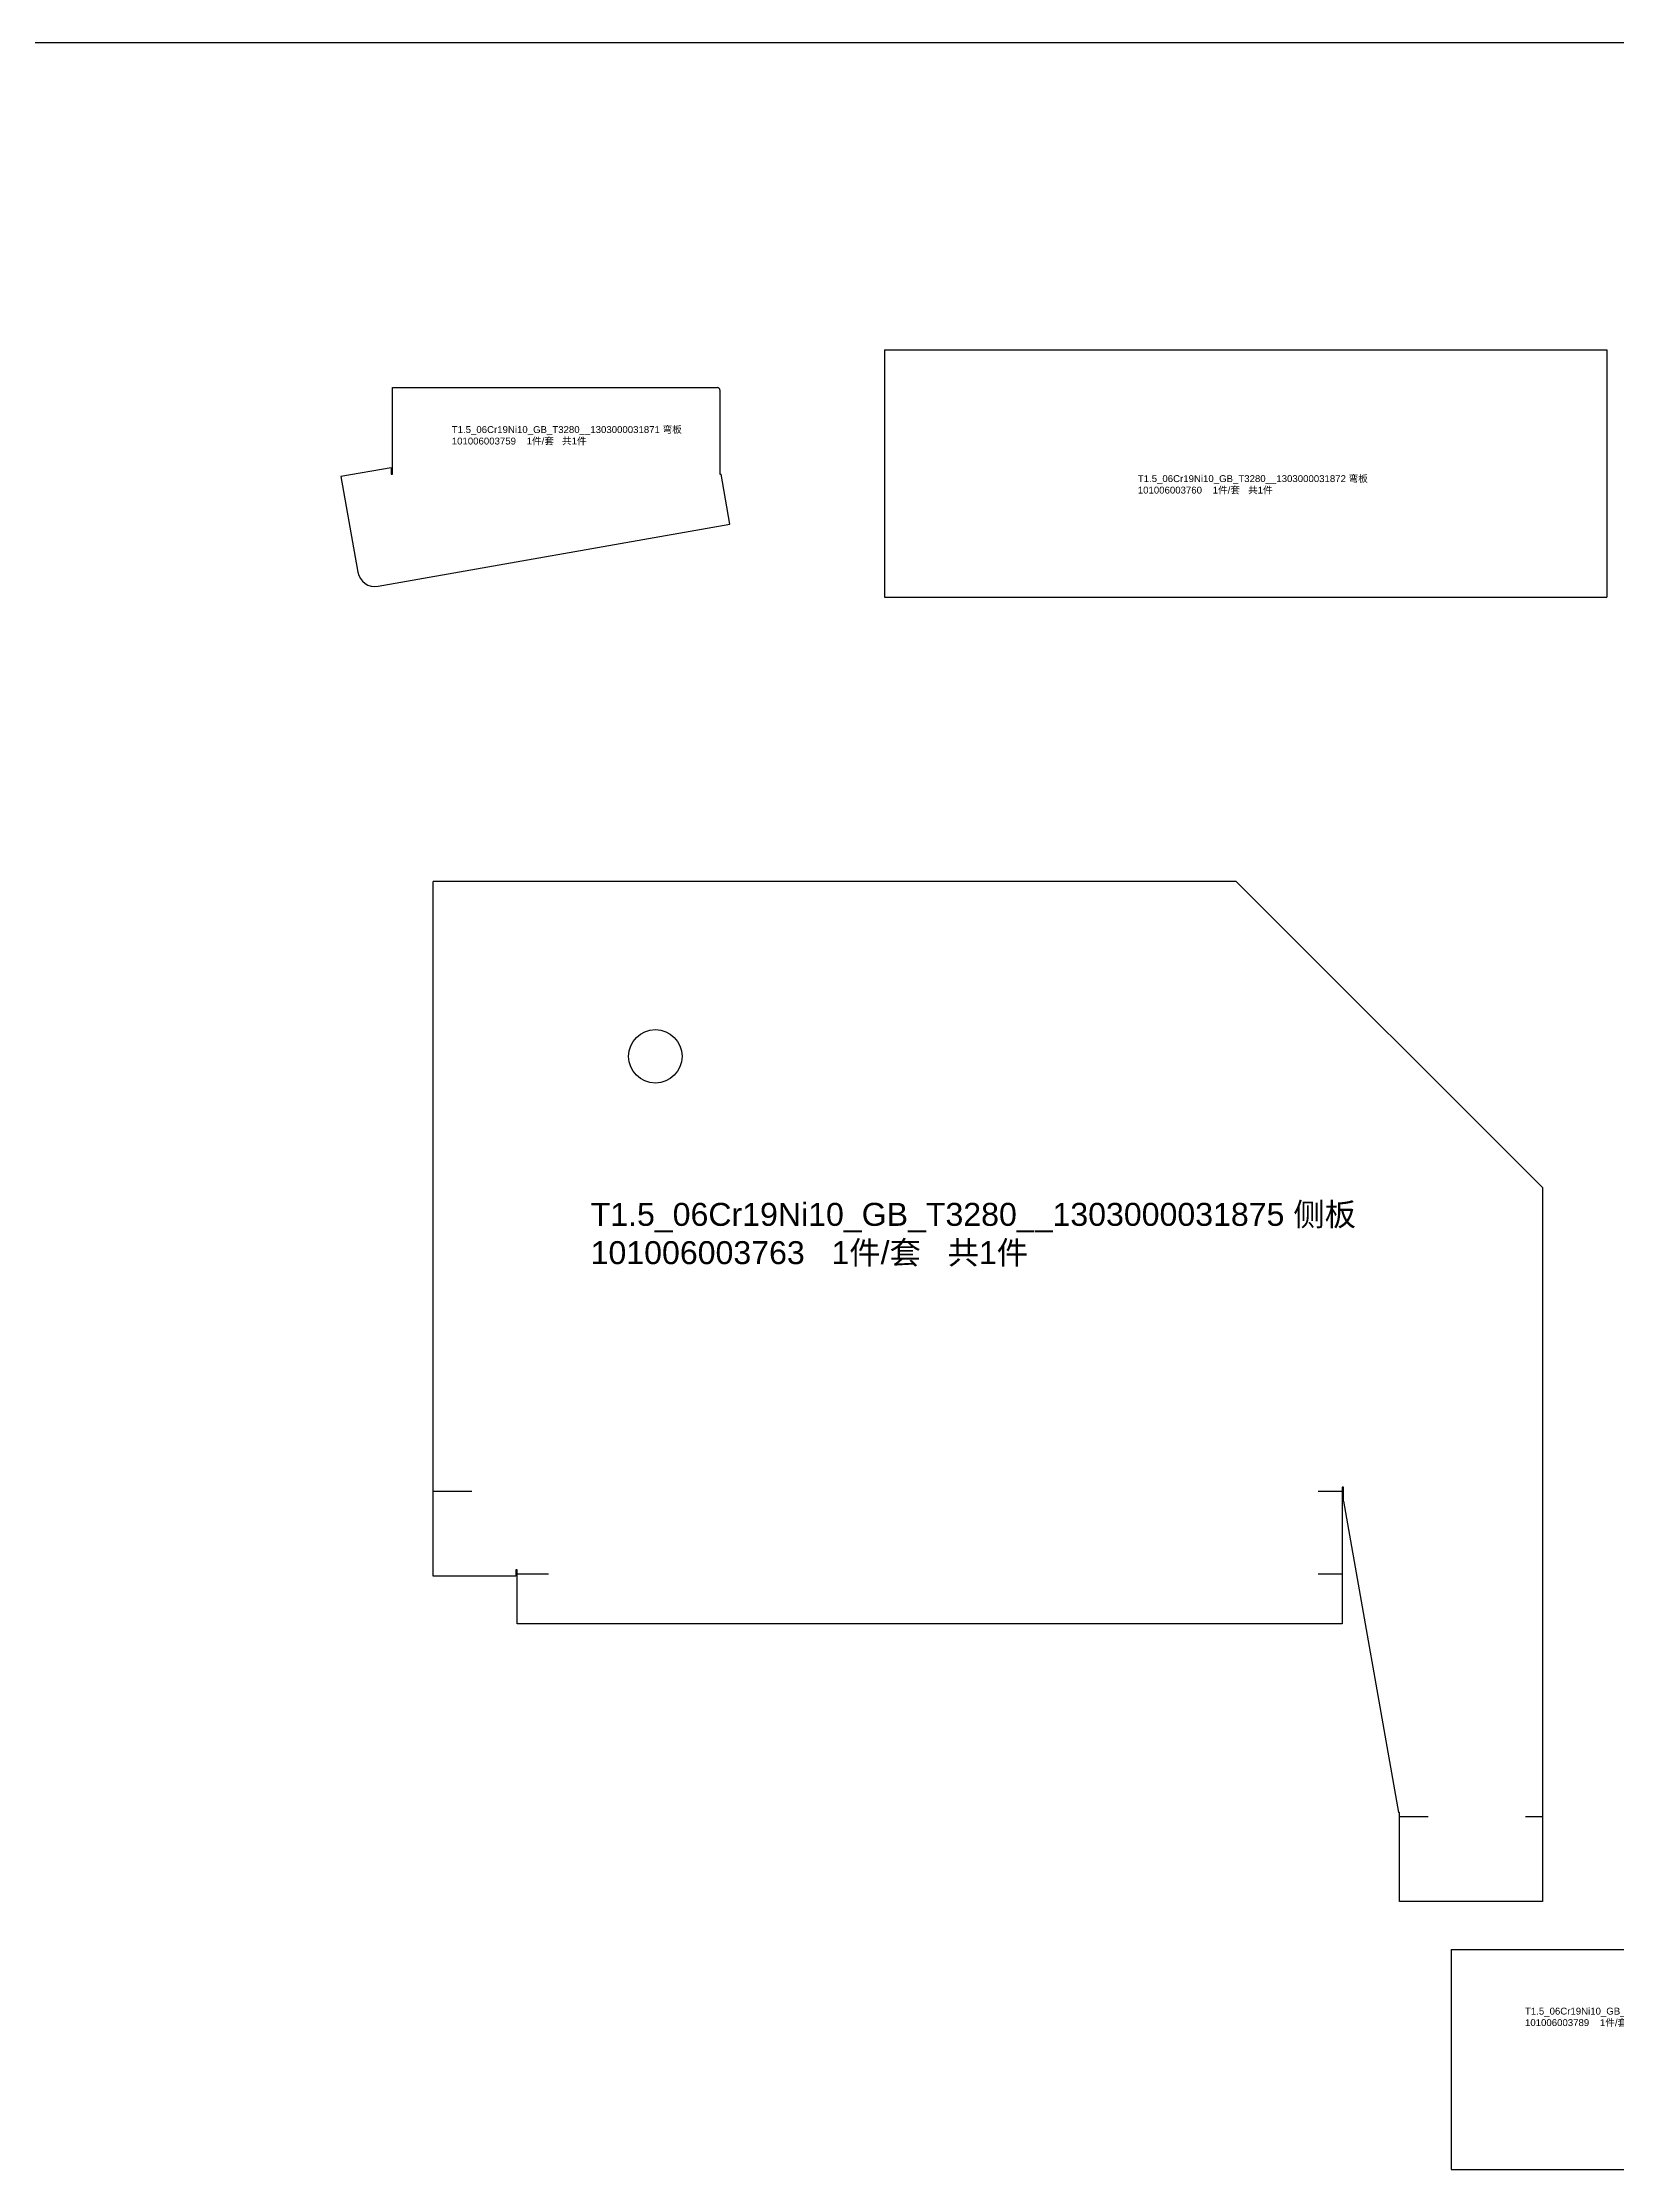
# Model space of a CAD drawing. Extents: x -9926 to 7440, y -3093 to 58.
# Drawn here: x -7039 to -6140, y -1181 to 35 of the extents above; entities that cross this region are included whole.
import ezdxf

# ---------------------------------------------------------------- set-up
doc = ezdxf.new("R2010")
doc.units = 0
doc.header["$MEASUREMENT"] = 0
doc.layers.get('0').update_dxf_attribs({"linetype": 'CONTINUOUS'})
doc.layers.add('粗实线', color=7, linetype='CONTINUOUS')
doc.styles.get("Standard").update_dxf_attribs({"font": 'arial.ttf'})

msp = doc.modelspace()

# ---------------------------------------------------------------- linework, layer by layer
at = {"color": 1}
msp.add_line((-9925.56189, 34.82289), (7440.09699, 34.82289), dxfattribs=at)
at = {"color": 6, "linetype": 'CONTINUOUS'}
for p, q in [((-6815.85671, -793.33438), (-6793.67001, -793.33438)), ((-6309.97311, -793.33438), (-6296.25353, -793.33438)), ((-6767.85671, -840.56236), (-6749.8941, -840.56236)), ((-6309.97311, -840.56236), (-6296.25353, -840.56236)), ((-6263.45671, -979.33438), (-6247.21634, -979.33438)), ((-6191.55068, -979.33438), (-6181.85671, -979.33438))]:
    msp.add_line(p, q, dxfattribs=at)
at = {"layer": '粗实线', "linetype": 'CONTINUOUS'}
for p, q in [((-6557.88911, -140.77954), (-6144.98911, -140.77954)), ((-6557.88911, -140.77954), (-6557.88911, -282.23551)), ((-6144.98911, -140.77954), (-6144.98911, -282.23551)), ((-6839.02764, -162.41611), (-6653.44045, -162.41611)), ((-6839.02764, -211.8941), (-6839.02764, -162.41611)), ((-6651.94045, -163.91611), (-6651.94045, -211.8941)), ((-6839.77764, -208.27635), (-6868.52764, -213.34575)), ((-6868.52764, -213.34575), (-6858.90976, -267.89146)), ((-6839.77764, -208.27635), (-6839.77764, -211.8941)), ((-6839.77764, -211.8941), (-6839.02764, -211.8941)), ((-6651.94045, -211.8941), (-6651.27922, -211.8941)), ((-6646.22746, -240.5441), (-6651.27922, -211.8941)), ((-6847.3252, -276.00306), (-6646.22746, -240.5441)), ((-6557.88911, -282.23551), (-6144.98911, -282.23551)), ((-6815.85671, -841.94837), (-6815.85671, -444.72038)), ((-6356.85671, -444.72038), (-6815.85671, -444.72038)), ((-6181.85671, -619.72038), (-6356.85671, -444.72038)), ((-6181.85671, -619.72038), (-6181.85671, -1027.94837)), ((-6295.50353, -790.97038), (-6296.25353, -790.97038)), ((-6296.25353, -790.97038), (-6296.25353, -869.17636)), ((-6295.50353, -798.97385), (-6295.50353, -790.97038)), ((-6295.50353, -798.97385), (-6264.11794, -976.97038)), ((-6767.85671, -838.19837), (-6768.60671, -838.19837)), ((-6768.60671, -838.19837), (-6768.60671, -841.94837)), ((-6767.85671, -869.17636), (-6767.85671, -838.19837)), ((-6768.60671, -841.94837), (-6815.85671, -841.94837)), ((-6296.25353, -869.17636), (-6767.85671, -869.17636)), ((-6263.45671, -976.97038), (-6264.11794, -976.97038)), ((-6263.45671, -1027.94837), (-6263.45671, -976.97038)), ((-6181.85671, -1027.94837), (-6263.45671, -1027.94837)), ((-6234.06257, -1055.31016), (-6024.06257, -1055.31016)), ((-6234.06257, -1055.31016), (-6234.06257, -1181.03815)), ((-6234.06257, -1181.03815), (-6134.06257, -1181.03815))]:
    msp.add_line(p, q, dxfattribs=at)
msp.add_circle((-6688.85671, -544.72038), 15.25, dxfattribs=at)
for centre, radius, start, end in [((-6653.44045, -163.91611), 1.5, 0, 90), ((-6849.06168, -266.15498), 10, 190, 280)]:
    msp.add_arc(centre, radius, start, end, dxfattribs=at)

# ---------------------------------------------------------------- texts
at = {"color": 2, "attachment_point": 1}
for s, insert, char_height, width in [('T1.5_06Cr19Ni10_GB_T3280__1303000031871 {\\fSimSun|b0|i0|c134|p34;弯板 }101006003759    1{\\fSimSun|b0|i0|c134|p34;件}/{\\fSimSun|b0|i0|c134|p34;套}   {\\fSimSun|b0|i0|c134|p34;共}1{\\fSimSun|b0|i0|c134|p34;件}', (-6805.21809, -184.45639), 3.9375, 146.6268946), ('T1.5_06Cr19Ni10_GB_T3280__1303000031872 {\\fSimSun|b0|i0|c134|p34;弯板 }101006003760    1{\\fSimSun|b0|i0|c134|p34;件}/{\\fSimSun|b0|i0|c134|p34;套}   {\\fSimSun|b0|i0|c134|p34;共}1{\\fSimSun|b0|i0|c134|p34;件}', (-6413.1111, -212.50146), 3.9375, 146.6268946), ('T1.5_06Cr19Ni10_GB_T3280__1303000031875 {\\fSimSun|b0|i0|c134|p34;侧板 }101006003763   1{\\fSimSun|b0|i0|c134|p34;件}/{\\fSimSun|b0|i0|c134|p34;套}   {\\fSimSun|b0|i0|c134|p34;共}1{\\fSimSun|b0|i0|c134|p34;件}', (-6725.82776, -628.49429), 13.125, 488.7563154), ('T1.5_06Cr19Ni10_GB_T3280__1303000031886 {\\fSimSun|b0|i0|c134|p34;弯板 }101006003789    1{\\fSimSun|b0|i0|c134|p34;件}/{\\fSimSun|b0|i0|c134|p34;套}   {\\fSimSun|b0|i0|c134|p34;共}1{\\fSimSun|b0|i0|c134|p34;件}', (-6191.80285, -1088.56926), 3.9375, 146.6268946)]:
    msp.add_mtext(s, dxfattribs=dict(at, insert=insert, char_height=char_height, width=width))

doc.saveas('drawing.dxf')
